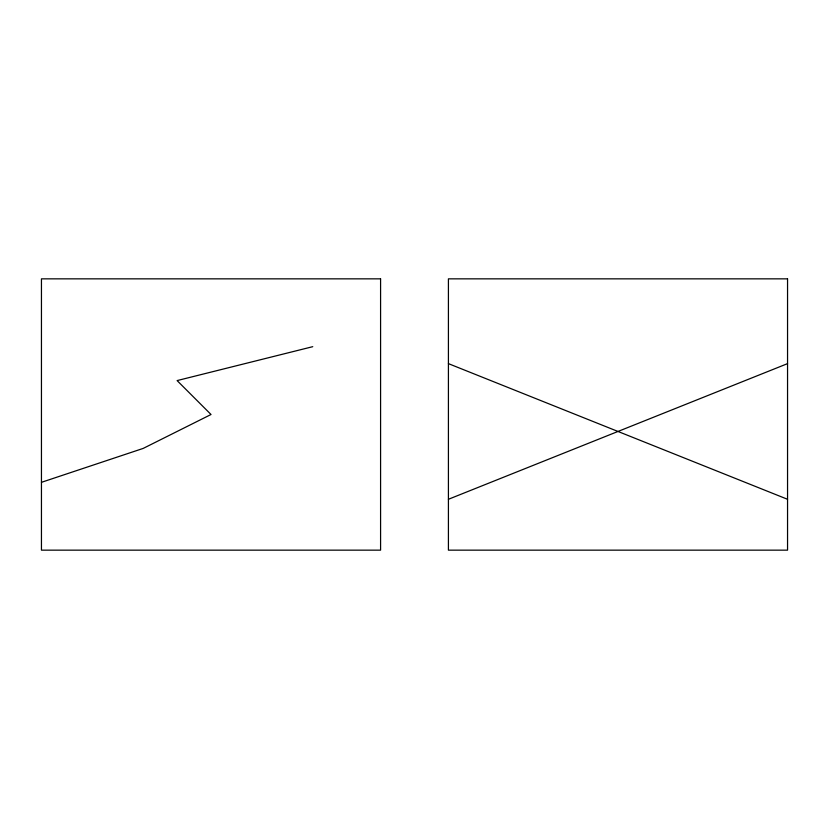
<?xml version="1.0" encoding="UTF-8"?>
<svg xmlns="http://www.w3.org/2000/svg" width="829" height="829" viewBox="0 0 829 829"><rect width="100%" height="100%" fill="white"/><g stroke="black" fill="none" stroke-linecap="round" stroke-linejoin="round"><path stroke-width="1.24" d="M448.416 499.286L787.55 363.63M41.45 482.323L143.189 448.416L211.022 414.5L177.105 380.584L312.761 346.677M448.416 363.63L787.55 499.286M380.584 278.845L41.45 278.845L41.45 550.155L380.584 550.155L380.584 278.845M787.55 278.845L448.416 278.845L448.416 550.155L787.55 550.155L787.55 278.845"/></g></svg>
